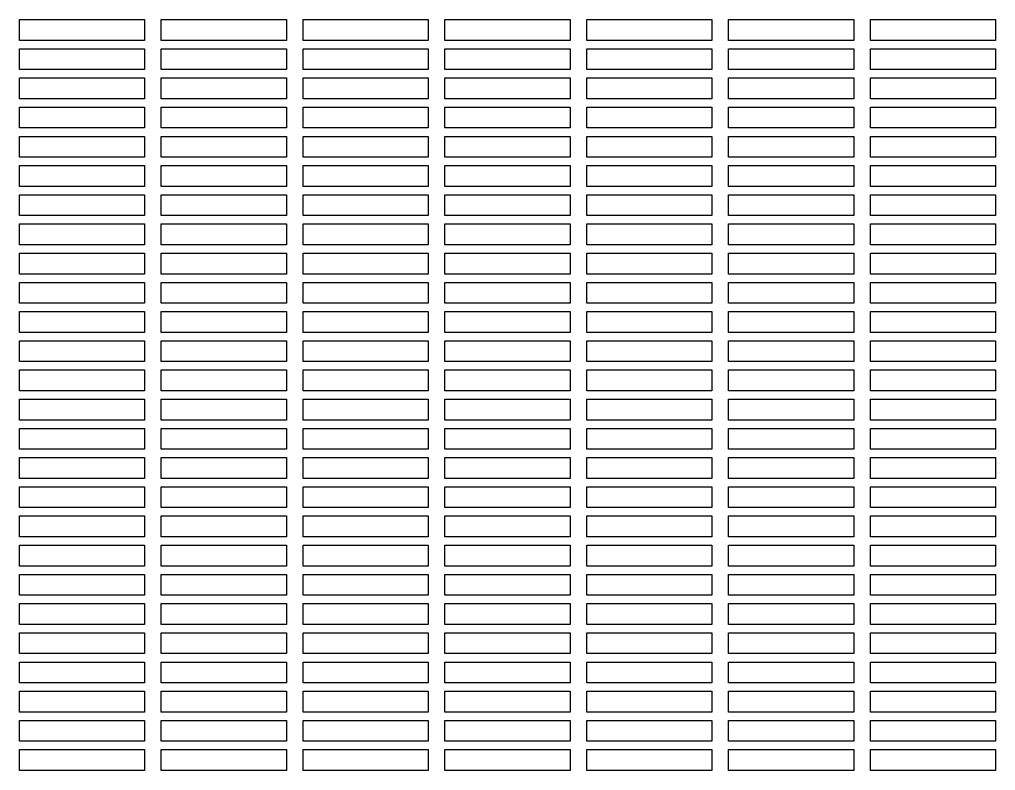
# Model space of a CAD drawing. Header units: millimetres. Extents: x 0 to 100, y -12 to 202.
# Drawn here: x 49.82 to 73.22, y 111.05 to 129.05 of the extents above; entities that cross this region are included whole.
import ezdxf

# ---------------------------------------------------------------- set-up
doc = ezdxf.new("R2010")
doc.units = ezdxf.units.MM
doc.layers.add('4212-62023_1-GJW_0', color=7, linetype='Continuous')

msp = doc.modelspace()

# ---------------------------------------------------------------- linework, layer by layer
at = {"layer": '4212-62023_1-GJW_0', "color": 7, "linetype": 'Continuous'}
for p, q in [((49.82, 128.55), (49.82, 129.05)), ((49.82, 129.05), (52.82, 129.05)), ((52.82, 129.05), (52.82, 128.55)), ((53.22, 128.55), (53.22, 129.05)), ((53.22, 129.05), (56.22, 129.05)), ((56.22, 129.05), (56.22, 128.55)), ((56.62, 128.55), (56.62, 129.05)), ((56.62, 129.05), (59.62, 129.05)), ((59.62, 129.05), (59.62, 128.55)), ((60.02, 128.55), (60.02, 129.05)), ((60.02, 129.05), (63.02, 129.05)), ((63.02, 129.05), (63.02, 128.55)), ((63.42, 128.55), (63.42, 129.05)), ((63.42, 129.05), (66.42, 129.05)), ((66.42, 129.05), (66.42, 128.55)), ((66.82, 128.55), (66.82, 129.05)), ((66.82, 129.05), (69.82, 129.05)), ((69.82, 129.05), (69.82, 128.55)), ((70.22, 128.55), (70.22, 129.05)), ((70.22, 129.05), (73.22, 129.05)), ((73.22, 129.05), (73.22, 128.55)), ((52.82, 128.55), (49.82, 128.55)), ((56.22, 128.55), (53.22, 128.55)), ((59.62, 128.55), (56.62, 128.55)), ((63.02, 128.55), (60.02, 128.55)), ((66.42, 128.55), (63.42, 128.55)), ((69.82, 128.55), (66.82, 128.55)), ((73.22, 128.55), (70.22, 128.55)), ((49.82, 127.85), (49.82, 128.35)), ((49.82, 128.35), (52.82, 128.35)), ((52.82, 128.35), (52.82, 127.85)), ((53.22, 127.85), (53.22, 128.35)), ((53.22, 128.35), (56.22, 128.35)), ((56.22, 128.35), (56.22, 127.85)), ((56.62, 127.85), (56.62, 128.35)), ((56.62, 128.35), (59.62, 128.35)), ((59.62, 128.35), (59.62, 127.85)), ((60.02, 127.85), (60.02, 128.35)), ((60.02, 128.35), (63.02, 128.35)), ((63.02, 128.35), (63.02, 127.85)), ((63.42, 127.85), (63.42, 128.35)), ((63.42, 128.35), (66.42, 128.35)), ((66.42, 128.35), (66.42, 127.85)), ((66.82, 127.85), (66.82, 128.35)), ((66.82, 128.35), (69.82, 128.35)), ((69.82, 128.35), (69.82, 127.85)), ((70.22, 127.85), (70.22, 128.35)), ((70.22, 128.35), (73.22, 128.35)), ((73.22, 128.35), (73.22, 127.85)), ((52.82, 127.85), (49.82, 127.85)), ((56.22, 127.85), (53.22, 127.85)), ((59.62, 127.85), (56.62, 127.85)), ((63.02, 127.85), (60.02, 127.85)), ((66.42, 127.85), (63.42, 127.85)), ((69.82, 127.85), (66.82, 127.85)), ((73.22, 127.85), (70.22, 127.85)), ((49.82, 127.15), (49.82, 127.65)), ((49.82, 127.65), (52.82, 127.65)), ((52.82, 127.65), (52.82, 127.15)), ((53.22, 127.15), (53.22, 127.65)), ((53.22, 127.65), (56.22, 127.65)), ((56.22, 127.65), (56.22, 127.15)), ((56.62, 127.15), (56.62, 127.65)), ((56.62, 127.65), (59.62, 127.65)), ((59.62, 127.65), (59.62, 127.15)), ((60.02, 127.15), (60.02, 127.65)), ((60.02, 127.65), (63.02, 127.65)), ((63.02, 127.65), (63.02, 127.15)), ((63.42, 127.15), (63.42, 127.65)), ((63.42, 127.65), (66.42, 127.65)), ((66.42, 127.65), (66.42, 127.15)), ((66.82, 127.15), (66.82, 127.65)), ((66.82, 127.65), (69.82, 127.65)), ((69.82, 127.65), (69.82, 127.15)), ((70.22, 127.15), (70.22, 127.65)), ((70.22, 127.65), (73.22, 127.65)), ((73.22, 127.65), (73.22, 127.15)), ((52.82, 127.15), (49.82, 127.15)), ((56.22, 127.15), (53.22, 127.15)), ((59.62, 127.15), (56.62, 127.15)), ((63.02, 127.15), (60.02, 127.15)), ((66.42, 127.15), (63.42, 127.15)), ((69.82, 127.15), (66.82, 127.15)), ((73.22, 127.15), (70.22, 127.15)), ((49.82, 126.45), (49.82, 126.95)), ((49.82, 126.95), (52.82, 126.95)), ((52.82, 126.95), (52.82, 126.45)), ((53.22, 126.45), (53.22, 126.95)), ((53.22, 126.95), (56.22, 126.95)), ((56.22, 126.95), (56.22, 126.45)), ((56.62, 126.45), (56.62, 126.95)), ((56.62, 126.95), (59.62, 126.95)), ((59.62, 126.95), (59.62, 126.45)), ((60.02, 126.45), (60.02, 126.95)), ((60.02, 126.95), (63.02, 126.95)), ((63.02, 126.95), (63.02, 126.45)), ((63.42, 126.45), (63.42, 126.95)), ((63.42, 126.95), (66.42, 126.95)), ((66.42, 126.95), (66.42, 126.45)), ((66.82, 126.45), (66.82, 126.95)), ((66.82, 126.95), (69.82, 126.95)), ((69.82, 126.95), (69.82, 126.45)), ((70.22, 126.45), (70.22, 126.95)), ((70.22, 126.95), (73.22, 126.95)), ((73.22, 126.95), (73.22, 126.45)), ((52.82, 126.45), (49.82, 126.45)), ((56.22, 126.45), (53.22, 126.45)), ((59.62, 126.45), (56.62, 126.45)), ((63.02, 126.45), (60.02, 126.45)), ((66.42, 126.45), (63.42, 126.45)), ((69.82, 126.45), (66.82, 126.45)), ((73.22, 126.45), (70.22, 126.45)), ((49.82, 125.75), (49.82, 126.25)), ((49.82, 126.25), (52.82, 126.25)), ((52.82, 126.25), (52.82, 125.75)), ((53.22, 125.75), (53.22, 126.25)), ((53.22, 126.25), (56.22, 126.25)), ((56.22, 126.25), (56.22, 125.75)), ((56.62, 125.75), (56.62, 126.25)), ((56.62, 126.25), (59.62, 126.25)), ((59.62, 126.25), (59.62, 125.75)), ((60.02, 125.75), (60.02, 126.25)), ((60.02, 126.25), (63.02, 126.25)), ((63.02, 126.25), (63.02, 125.75)), ((63.42, 125.75), (63.42, 126.25)), ((63.42, 126.25), (66.42, 126.25)), ((66.42, 126.25), (66.42, 125.75)), ((66.82, 125.75), (66.82, 126.25)), ((66.82, 126.25), (69.82, 126.25)), ((69.82, 126.25), (69.82, 125.75)), ((70.22, 125.75), (70.22, 126.25)), ((70.22, 126.25), (73.22, 126.25)), ((73.22, 126.25), (73.22, 125.75)), ((52.82, 125.75), (49.82, 125.75)), ((56.22, 125.75), (53.22, 125.75)), ((59.62, 125.75), (56.62, 125.75)), ((63.02, 125.75), (60.02, 125.75)), ((66.42, 125.75), (63.42, 125.75)), ((69.82, 125.75), (66.82, 125.75)), ((73.22, 125.75), (70.22, 125.75)), ((49.82, 125.05), (49.82, 125.55)), ((49.82, 125.55), (52.82, 125.55)), ((52.82, 125.55), (52.82, 125.05)), ((53.22, 125.05), (53.22, 125.55)), ((53.22, 125.55), (56.22, 125.55)), ((56.22, 125.55), (56.22, 125.05)), ((56.62, 125.05), (56.62, 125.55)), ((56.62, 125.55), (59.62, 125.55)), ((59.62, 125.55), (59.62, 125.05)), ((60.02, 125.05), (60.02, 125.55)), ((60.02, 125.55), (63.02, 125.55)), ((63.02, 125.55), (63.02, 125.05)), ((63.42, 125.05), (63.42, 125.55)), ((63.42, 125.55), (66.42, 125.55)), ((66.42, 125.55), (66.42, 125.05)), ((66.82, 125.05), (66.82, 125.55)), ((66.82, 125.55), (69.82, 125.55)), ((69.82, 125.55), (69.82, 125.05)), ((70.22, 125.05), (70.22, 125.55)), ((70.22, 125.55), (73.22, 125.55)), ((73.22, 125.55), (73.22, 125.05)), ((52.82, 125.05), (49.82, 125.05)), ((56.22, 125.05), (53.22, 125.05)), ((59.62, 125.05), (56.62, 125.05)), ((63.02, 125.05), (60.02, 125.05)), ((66.42, 125.05), (63.42, 125.05)), ((69.82, 125.05), (66.82, 125.05)), ((73.22, 125.05), (70.22, 125.05)), ((49.82, 124.35), (49.82, 124.85)), ((49.82, 124.85), (52.82, 124.85)), ((52.82, 124.85), (52.82, 124.35)), ((53.22, 124.35), (53.22, 124.85)), ((53.22, 124.85), (56.22, 124.85)), ((56.22, 124.85), (56.22, 124.35)), ((56.62, 124.35), (56.62, 124.85)), ((56.62, 124.85), (59.62, 124.85)), ((59.62, 124.85), (59.62, 124.35)), ((60.02, 124.35), (60.02, 124.85)), ((60.02, 124.85), (63.02, 124.85)), ((63.02, 124.85), (63.02, 124.35)), ((63.42, 124.35), (63.42, 124.85)), ((63.42, 124.85), (66.42, 124.85)), ((66.42, 124.85), (66.42, 124.35)), ((66.82, 124.35), (66.82, 124.85)), ((66.82, 124.85), (69.82, 124.85)), ((69.82, 124.85), (69.82, 124.35)), ((70.22, 124.35), (70.22, 124.85)), ((70.22, 124.85), (73.22, 124.85)), ((73.22, 124.85), (73.22, 124.35)), ((52.82, 124.35), (49.82, 124.35)), ((56.22, 124.35), (53.22, 124.35)), ((59.62, 124.35), (56.62, 124.35)), ((63.02, 124.35), (60.02, 124.35)), ((66.42, 124.35), (63.42, 124.35)), ((69.82, 124.35), (66.82, 124.35)), ((73.22, 124.35), (70.22, 124.35)), ((49.82, 123.65), (49.82, 124.15)), ((49.82, 124.15), (52.82, 124.15)), ((52.82, 124.15), (52.82, 123.65)), ((53.22, 123.65), (53.22, 124.15)), ((53.22, 124.15), (56.22, 124.15)), ((56.22, 124.15), (56.22, 123.65)), ((56.62, 123.65), (56.62, 124.15)), ((56.62, 124.15), (59.62, 124.15)), ((59.62, 124.15), (59.62, 123.65)), ((60.02, 123.65), (60.02, 124.15)), ((60.02, 124.15), (63.02, 124.15)), ((63.02, 124.15), (63.02, 123.65)), ((63.42, 123.65), (63.42, 124.15)), ((63.42, 124.15), (66.42, 124.15)), ((66.42, 124.15), (66.42, 123.65)), ((66.82, 123.65), (66.82, 124.15)), ((66.82, 124.15), (69.82, 124.15)), ((69.82, 124.15), (69.82, 123.65)), ((70.22, 123.65), (70.22, 124.15)), ((70.22, 124.15), (73.22, 124.15)), ((73.22, 124.15), (73.22, 123.65)), ((52.82, 123.65), (49.82, 123.65)), ((56.22, 123.65), (53.22, 123.65)), ((59.62, 123.65), (56.62, 123.65)), ((63.02, 123.65), (60.02, 123.65)), ((66.42, 123.65), (63.42, 123.65)), ((69.82, 123.65), (66.82, 123.65)), ((73.22, 123.65), (70.22, 123.65)), ((49.82, 122.95), (49.82, 123.45)), ((49.82, 123.45), (52.82, 123.45)), ((52.82, 123.45), (52.82, 122.95)), ((53.22, 122.95), (53.22, 123.45)), ((53.22, 123.45), (56.22, 123.45)), ((56.22, 123.45), (56.22, 122.95)), ((56.62, 122.95), (56.62, 123.45)), ((56.62, 123.45), (59.62, 123.45)), ((59.62, 123.45), (59.62, 122.95)), ((60.02, 122.95), (60.02, 123.45)), ((60.02, 123.45), (63.02, 123.45)), ((63.02, 123.45), (63.02, 122.95)), ((63.42, 122.95), (63.42, 123.45)), ((63.42, 123.45), (66.42, 123.45)), ((66.42, 123.45), (66.42, 122.95)), ((66.82, 122.95), (66.82, 123.45)), ((66.82, 123.45), (69.82, 123.45)), ((69.82, 123.45), (69.82, 122.95)), ((70.22, 122.95), (70.22, 123.45)), ((70.22, 123.45), (73.22, 123.45)), ((73.22, 123.45), (73.22, 122.95)), ((52.82, 122.95), (49.82, 122.95)), ((56.22, 122.95), (53.22, 122.95)), ((59.62, 122.95), (56.62, 122.95)), ((63.02, 122.95), (60.02, 122.95)), ((66.42, 122.95), (63.42, 122.95)), ((69.82, 122.95), (66.82, 122.95)), ((73.22, 122.95), (70.22, 122.95)), ((49.82, 122.25), (49.82, 122.75)), ((49.82, 122.75), (52.82, 122.75)), ((52.82, 122.75), (52.82, 122.25)), ((53.22, 122.25), (53.22, 122.75)), ((53.22, 122.75), (56.22, 122.75)), ((56.22, 122.75), (56.22, 122.25)), ((56.62, 122.25), (56.62, 122.75)), ((56.62, 122.75), (59.62, 122.75)), ((59.62, 122.75), (59.62, 122.25)), ((60.02, 122.25), (60.02, 122.75)), ((60.02, 122.75), (63.02, 122.75)), ((63.02, 122.75), (63.02, 122.25)), ((63.42, 122.25), (63.42, 122.75)), ((63.42, 122.75), (66.42, 122.75)), ((66.42, 122.75), (66.42, 122.25)), ((66.82, 122.25), (66.82, 122.75)), ((66.82, 122.75), (69.82, 122.75)), ((69.82, 122.75), (69.82, 122.25)), ((70.22, 122.25), (70.22, 122.75)), ((70.22, 122.75), (73.22, 122.75)), ((73.22, 122.75), (73.22, 122.25)), ((52.82, 122.25), (49.82, 122.25)), ((56.22, 122.25), (53.22, 122.25)), ((59.62, 122.25), (56.62, 122.25)), ((63.02, 122.25), (60.02, 122.25)), ((66.42, 122.25), (63.42, 122.25)), ((69.82, 122.25), (66.82, 122.25)), ((73.22, 122.25), (70.22, 122.25)), ((49.82, 121.55), (49.82, 122.05)), ((49.82, 122.05), (52.82, 122.05)), ((52.82, 122.05), (52.82, 121.55)), ((53.22, 121.55), (53.22, 122.05)), ((53.22, 122.05), (56.22, 122.05)), ((56.22, 122.05), (56.22, 121.55)), ((56.62, 121.55), (56.62, 122.05)), ((56.62, 122.05), (59.62, 122.05)), ((59.62, 122.05), (59.62, 121.55)), ((60.02, 121.55), (60.02, 122.05)), ((60.02, 122.05), (63.02, 122.05)), ((63.02, 122.05), (63.02, 121.55)), ((63.42, 121.55), (63.42, 122.05)), ((63.42, 122.05), (66.42, 122.05)), ((66.42, 122.05), (66.42, 121.55)), ((66.82, 121.55), (66.82, 122.05)), ((66.82, 122.05), (69.82, 122.05)), ((69.82, 122.05), (69.82, 121.55)), ((70.22, 121.55), (70.22, 122.05)), ((70.22, 122.05), (73.22, 122.05)), ((73.22, 122.05), (73.22, 121.55)), ((52.82, 121.55), (49.82, 121.55)), ((56.22, 121.55), (53.22, 121.55)), ((59.62, 121.55), (56.62, 121.55)), ((63.02, 121.55), (60.02, 121.55)), ((66.42, 121.55), (63.42, 121.55)), ((69.82, 121.55), (66.82, 121.55)), ((73.22, 121.55), (70.22, 121.55)), ((49.82, 120.85), (49.82, 121.35)), ((49.82, 121.35), (52.82, 121.35)), ((52.82, 121.35), (52.82, 120.85)), ((53.22, 120.85), (53.22, 121.35)), ((53.22, 121.35), (56.22, 121.35)), ((56.22, 121.35), (56.22, 120.85)), ((56.62, 120.85), (56.62, 121.35)), ((56.62, 121.35), (59.62, 121.35)), ((59.62, 121.35), (59.62, 120.85)), ((60.02, 120.85), (60.02, 121.35)), ((60.02, 121.35), (63.02, 121.35)), ((63.02, 121.35), (63.02, 120.85)), ((63.42, 120.85), (63.42, 121.35)), ((63.42, 121.35), (66.42, 121.35)), ((66.42, 121.35), (66.42, 120.85)), ((66.82, 120.85), (66.82, 121.35)), ((66.82, 121.35), (69.82, 121.35)), ((69.82, 121.35), (69.82, 120.85)), ((70.22, 120.85), (70.22, 121.35)), ((70.22, 121.35), (73.22, 121.35)), ((73.22, 121.35), (73.22, 120.85)), ((52.82, 120.85), (49.82, 120.85)), ((56.22, 120.85), (53.22, 120.85)), ((59.62, 120.85), (56.62, 120.85)), ((63.02, 120.85), (60.02, 120.85)), ((66.42, 120.85), (63.42, 120.85)), ((69.82, 120.85), (66.82, 120.85)), ((73.22, 120.85), (70.22, 120.85)), ((49.82, 120.15), (49.82, 120.65)), ((49.82, 120.65), (52.82, 120.65)), ((52.82, 120.65), (52.82, 120.15)), ((53.22, 120.15), (53.22, 120.65)), ((53.22, 120.65), (56.22, 120.65)), ((56.22, 120.65), (56.22, 120.15)), ((56.62, 120.15), (56.62, 120.65)), ((56.62, 120.65), (59.62, 120.65)), ((59.62, 120.65), (59.62, 120.15)), ((60.02, 120.15), (60.02, 120.65)), ((60.02, 120.65), (63.02, 120.65)), ((63.02, 120.65), (63.02, 120.15)), ((63.42, 120.15), (63.42, 120.65)), ((63.42, 120.65), (66.42, 120.65)), ((66.42, 120.65), (66.42, 120.15)), ((66.82, 120.15), (66.82, 120.65)), ((66.82, 120.65), (69.82, 120.65)), ((69.82, 120.65), (69.82, 120.15)), ((70.22, 120.15), (70.22, 120.65)), ((70.22, 120.65), (73.22, 120.65)), ((73.22, 120.65), (73.22, 120.15)), ((52.82, 120.15), (49.82, 120.15)), ((56.22, 120.15), (53.22, 120.15)), ((59.62, 120.15), (56.62, 120.15)), ((63.02, 120.15), (60.02, 120.15)), ((66.42, 120.15), (63.42, 120.15)), ((69.82, 120.15), (66.82, 120.15)), ((73.22, 120.15), (70.22, 120.15)), ((49.82, 119.45), (49.82, 119.95)), ((49.82, 119.95), (52.82, 119.95)), ((52.82, 119.95), (52.82, 119.45)), ((53.22, 119.45), (53.22, 119.95)), ((53.22, 119.95), (56.22, 119.95)), ((56.22, 119.95), (56.22, 119.45)), ((56.62, 119.45), (56.62, 119.95)), ((56.62, 119.95), (59.62, 119.95)), ((59.62, 119.95), (59.62, 119.45)), ((60.02, 119.45), (60.02, 119.95)), ((60.02, 119.95), (63.02, 119.95)), ((63.02, 119.95), (63.02, 119.45)), ((63.42, 119.45), (63.42, 119.95)), ((63.42, 119.95), (66.42, 119.95)), ((66.42, 119.95), (66.42, 119.45)), ((66.82, 119.45), (66.82, 119.95)), ((66.82, 119.95), (69.82, 119.95)), ((69.82, 119.95), (69.82, 119.45)), ((70.22, 119.45), (70.22, 119.95)), ((70.22, 119.95), (73.22, 119.95)), ((73.22, 119.95), (73.22, 119.45)), ((52.82, 119.45), (49.82, 119.45)), ((56.22, 119.45), (53.22, 119.45)), ((59.62, 119.45), (56.62, 119.45)), ((63.02, 119.45), (60.02, 119.45)), ((66.42, 119.45), (63.42, 119.45)), ((69.82, 119.45), (66.82, 119.45)), ((73.22, 119.45), (70.22, 119.45)), ((49.82, 118.75), (49.82, 119.25)), ((49.82, 119.25), (52.82, 119.25)), ((52.82, 119.25), (52.82, 118.75)), ((53.22, 118.75), (53.22, 119.25)), ((53.22, 119.25), (56.22, 119.25)), ((56.22, 119.25), (56.22, 118.75)), ((56.62, 118.75), (56.62, 119.25)), ((56.62, 119.25), (59.62, 119.25)), ((59.62, 119.25), (59.62, 118.75)), ((60.02, 118.75), (60.02, 119.25)), ((60.02, 119.25), (63.02, 119.25)), ((63.02, 119.25), (63.02, 118.75)), ((63.42, 118.75), (63.42, 119.25)), ((63.42, 119.25), (66.42, 119.25)), ((66.42, 119.25), (66.42, 118.75)), ((66.82, 118.75), (66.82, 119.25)), ((66.82, 119.25), (69.82, 119.25)), ((69.82, 119.25), (69.82, 118.75)), ((70.22, 118.75), (70.22, 119.25)), ((70.22, 119.25), (73.22, 119.25)), ((73.22, 119.25), (73.22, 118.75)), ((52.82, 118.75), (49.82, 118.75)), ((56.22, 118.75), (53.22, 118.75)), ((59.62, 118.75), (56.62, 118.75)), ((63.02, 118.75), (60.02, 118.75)), ((66.42, 118.75), (63.42, 118.75)), ((69.82, 118.75), (66.82, 118.75)), ((73.22, 118.75), (70.22, 118.75)), ((49.82, 118.05), (49.82, 118.55)), ((49.82, 118.55), (52.82, 118.55)), ((52.82, 118.55), (52.82, 118.05)), ((53.22, 118.05), (53.22, 118.55)), ((53.22, 118.55), (56.22, 118.55)), ((56.22, 118.55), (56.22, 118.05)), ((56.62, 118.05), (56.62, 118.55)), ((56.62, 118.55), (59.62, 118.55)), ((59.62, 118.55), (59.62, 118.05)), ((60.02, 118.05), (60.02, 118.55)), ((60.02, 118.55), (63.02, 118.55)), ((63.02, 118.55), (63.02, 118.05)), ((63.42, 118.05), (63.42, 118.55)), ((63.42, 118.55), (66.42, 118.55)), ((66.42, 118.55), (66.42, 118.05)), ((66.82, 118.05), (66.82, 118.55)), ((66.82, 118.55), (69.82, 118.55)), ((69.82, 118.55), (69.82, 118.05)), ((70.22, 118.05), (70.22, 118.55)), ((70.22, 118.55), (73.22, 118.55)), ((73.22, 118.55), (73.22, 118.05)), ((52.82, 118.05), (49.82, 118.05)), ((56.22, 118.05), (53.22, 118.05)), ((59.62, 118.05), (56.62, 118.05)), ((63.02, 118.05), (60.02, 118.05)), ((66.42, 118.05), (63.42, 118.05)), ((69.82, 118.05), (66.82, 118.05)), ((73.22, 118.05), (70.22, 118.05)), ((49.82, 117.35), (49.82, 117.85)), ((49.82, 117.85), (52.82, 117.85)), ((52.82, 117.85), (52.82, 117.35)), ((53.22, 117.35), (53.22, 117.85)), ((53.22, 117.85), (56.22, 117.85)), ((56.22, 117.85), (56.22, 117.35)), ((56.62, 117.35), (56.62, 117.85)), ((56.62, 117.85), (59.62, 117.85)), ((59.62, 117.85), (59.62, 117.35)), ((60.02, 117.35), (60.02, 117.85)), ((60.02, 117.85), (63.02, 117.85)), ((63.02, 117.85), (63.02, 117.35)), ((63.42, 117.35), (63.42, 117.85)), ((63.42, 117.85), (66.42, 117.85)), ((66.42, 117.85), (66.42, 117.35)), ((66.82, 117.35), (66.82, 117.85)), ((66.82, 117.85), (69.82, 117.85)), ((69.82, 117.85), (69.82, 117.35)), ((70.22, 117.35), (70.22, 117.85)), ((70.22, 117.85), (73.22, 117.85)), ((73.22, 117.85), (73.22, 117.35)), ((52.82, 117.35), (49.82, 117.35)), ((56.22, 117.35), (53.22, 117.35)), ((59.62, 117.35), (56.62, 117.35)), ((63.02, 117.35), (60.02, 117.35)), ((66.42, 117.35), (63.42, 117.35)), ((69.82, 117.35), (66.82, 117.35)), ((73.22, 117.35), (70.22, 117.35)), ((49.82, 116.65), (49.82, 117.15)), ((49.82, 117.15), (52.82, 117.15)), ((52.82, 117.15), (52.82, 116.65)), ((53.22, 116.65), (53.22, 117.15)), ((53.22, 117.15), (56.22, 117.15)), ((56.22, 117.15), (56.22, 116.65)), ((56.62, 116.65), (56.62, 117.15)), ((56.62, 117.15), (59.62, 117.15)), ((59.62, 117.15), (59.62, 116.65)), ((60.02, 116.65), (60.02, 117.15)), ((60.02, 117.15), (63.02, 117.15)), ((63.02, 117.15), (63.02, 116.65)), ((63.42, 116.65), (63.42, 117.15)), ((63.42, 117.15), (66.42, 117.15)), ((66.42, 117.15), (66.42, 116.65)), ((66.82, 116.65), (66.82, 117.15)), ((66.82, 117.15), (69.82, 117.15)), ((69.82, 117.15), (69.82, 116.65)), ((70.22, 116.65), (70.22, 117.15)), ((70.22, 117.15), (73.22, 117.15)), ((73.22, 117.15), (73.22, 116.65)), ((52.82, 116.65), (49.82, 116.65)), ((56.22, 116.65), (53.22, 116.65)), ((59.62, 116.65), (56.62, 116.65)), ((63.02, 116.65), (60.02, 116.65)), ((66.42, 116.65), (63.42, 116.65)), ((69.82, 116.65), (66.82, 116.65)), ((73.22, 116.65), (70.22, 116.65)), ((49.82, 115.95), (49.82, 116.45)), ((49.82, 116.45), (52.82, 116.45)), ((52.82, 116.45), (52.82, 115.95)), ((53.22, 115.95), (53.22, 116.45)), ((53.22, 116.45), (56.22, 116.45)), ((56.22, 116.45), (56.22, 115.95)), ((56.62, 115.95), (56.62, 116.45)), ((56.62, 116.45), (59.62, 116.45)), ((59.62, 116.45), (59.62, 115.95)), ((60.02, 115.95), (60.02, 116.45)), ((60.02, 116.45), (63.02, 116.45)), ((63.02, 116.45), (63.02, 115.95)), ((63.42, 115.95), (63.42, 116.45)), ((63.42, 116.45), (66.42, 116.45)), ((66.42, 116.45), (66.42, 115.95)), ((66.82, 115.95), (66.82, 116.45)), ((66.82, 116.45), (69.82, 116.45)), ((69.82, 116.45), (69.82, 115.95)), ((70.22, 115.95), (70.22, 116.45)), ((70.22, 116.45), (73.22, 116.45)), ((73.22, 116.45), (73.22, 115.95)), ((52.82, 115.95), (49.82, 115.95)), ((56.22, 115.95), (53.22, 115.95)), ((59.62, 115.95), (56.62, 115.95)), ((63.02, 115.95), (60.02, 115.95)), ((66.42, 115.95), (63.42, 115.95)), ((69.82, 115.95), (66.82, 115.95)), ((73.22, 115.95), (70.22, 115.95)), ((49.82, 115.25), (49.82, 115.75)), ((49.82, 115.75), (52.82, 115.75)), ((52.82, 115.75), (52.82, 115.25)), ((53.22, 115.25), (53.22, 115.75)), ((53.22, 115.75), (56.22, 115.75)), ((56.22, 115.75), (56.22, 115.25)), ((56.62, 115.25), (56.62, 115.75)), ((56.62, 115.75), (59.62, 115.75)), ((59.62, 115.75), (59.62, 115.25)), ((60.02, 115.25), (60.02, 115.75)), ((60.02, 115.75), (63.02, 115.75)), ((63.02, 115.75), (63.02, 115.25)), ((63.42, 115.25), (63.42, 115.75)), ((63.42, 115.75), (66.42, 115.75)), ((66.42, 115.75), (66.42, 115.25)), ((66.82, 115.25), (66.82, 115.75)), ((66.82, 115.75), (69.82, 115.75)), ((69.82, 115.75), (69.82, 115.25)), ((70.22, 115.25), (70.22, 115.75)), ((70.22, 115.75), (73.22, 115.75)), ((73.22, 115.75), (73.22, 115.25)), ((52.82, 115.25), (49.82, 115.25)), ((56.22, 115.25), (53.22, 115.25)), ((59.62, 115.25), (56.62, 115.25)), ((63.02, 115.25), (60.02, 115.25)), ((66.42, 115.25), (63.42, 115.25)), ((69.82, 115.25), (66.82, 115.25)), ((73.22, 115.25), (70.22, 115.25)), ((49.82, 114.55), (49.82, 115.05)), ((49.82, 115.05), (52.82, 115.05)), ((52.82, 115.05), (52.82, 114.55)), ((53.22, 114.55), (53.22, 115.05)), ((53.22, 115.05), (56.22, 115.05)), ((56.22, 115.05), (56.22, 114.55)), ((56.62, 114.55), (56.62, 115.05)), ((56.62, 115.05), (59.62, 115.05)), ((59.62, 115.05), (59.62, 114.55)), ((60.02, 114.55), (60.02, 115.05)), ((60.02, 115.05), (63.02, 115.05)), ((63.02, 115.05), (63.02, 114.55)), ((63.42, 114.55), (63.42, 115.05)), ((63.42, 115.05), (66.42, 115.05)), ((66.42, 115.05), (66.42, 114.55)), ((66.82, 114.55), (66.82, 115.05)), ((66.82, 115.05), (69.82, 115.05)), ((69.82, 115.05), (69.82, 114.55)), ((70.22, 114.55), (70.22, 115.05)), ((70.22, 115.05), (73.22, 115.05)), ((73.22, 115.05), (73.22, 114.55)), ((52.82, 114.55), (49.82, 114.55)), ((56.22, 114.55), (53.22, 114.55)), ((59.62, 114.55), (56.62, 114.55)), ((63.02, 114.55), (60.02, 114.55)), ((66.42, 114.55), (63.42, 114.55)), ((69.82, 114.55), (66.82, 114.55)), ((73.22, 114.55), (70.22, 114.55)), ((49.82, 113.85), (49.82, 114.35)), ((49.82, 114.35), (52.82, 114.35)), ((52.82, 114.35), (52.82, 113.85)), ((53.22, 113.85), (53.22, 114.35)), ((53.22, 114.35), (56.22, 114.35)), ((56.22, 114.35), (56.22, 113.85)), ((56.62, 113.85), (56.62, 114.35)), ((56.62, 114.35), (59.62, 114.35)), ((59.62, 114.35), (59.62, 113.85)), ((60.02, 113.85), (60.02, 114.35)), ((60.02, 114.35), (63.02, 114.35)), ((63.02, 114.35), (63.02, 113.85)), ((63.42, 113.85), (63.42, 114.35)), ((63.42, 114.35), (66.42, 114.35)), ((66.42, 114.35), (66.42, 113.85)), ((66.82, 113.85), (66.82, 114.35)), ((66.82, 114.35), (69.82, 114.35)), ((69.82, 114.35), (69.82, 113.85)), ((70.22, 113.85), (70.22, 114.35)), ((70.22, 114.35), (73.22, 114.35)), ((73.22, 114.35), (73.22, 113.85)), ((52.82, 113.85), (49.82, 113.85)), ((56.22, 113.85), (53.22, 113.85)), ((59.62, 113.85), (56.62, 113.85)), ((63.02, 113.85), (60.02, 113.85)), ((66.42, 113.85), (63.42, 113.85)), ((69.82, 113.85), (66.82, 113.85)), ((73.22, 113.85), (70.22, 113.85)), ((49.82, 113.15), (49.82, 113.65)), ((49.82, 113.65), (52.82, 113.65)), ((52.82, 113.65), (52.82, 113.15)), ((53.22, 113.15), (53.22, 113.65)), ((53.22, 113.65), (56.22, 113.65)), ((56.22, 113.65), (56.22, 113.15)), ((56.62, 113.15), (56.62, 113.65)), ((56.62, 113.65), (59.62, 113.65)), ((59.62, 113.65), (59.62, 113.15)), ((60.02, 113.15), (60.02, 113.65)), ((60.02, 113.65), (63.02, 113.65)), ((63.02, 113.65), (63.02, 113.15)), ((63.42, 113.15), (63.42, 113.65)), ((63.42, 113.65), (66.42, 113.65)), ((66.42, 113.65), (66.42, 113.15)), ((66.82, 113.15), (66.82, 113.65)), ((66.82, 113.65), (69.82, 113.65)), ((69.82, 113.65), (69.82, 113.15)), ((70.22, 113.15), (70.22, 113.65)), ((70.22, 113.65), (73.22, 113.65)), ((73.22, 113.65), (73.22, 113.15)), ((52.82, 113.15), (49.82, 113.15)), ((56.22, 113.15), (53.22, 113.15)), ((59.62, 113.15), (56.62, 113.15)), ((63.02, 113.15), (60.02, 113.15)), ((66.42, 113.15), (63.42, 113.15)), ((69.82, 113.15), (66.82, 113.15)), ((73.22, 113.15), (70.22, 113.15)), ((49.82, 112.45), (49.82, 112.95)), ((49.82, 112.95), (52.82, 112.95)), ((52.82, 112.95), (52.82, 112.45)), ((53.22, 112.45), (53.22, 112.95)), ((53.22, 112.95), (56.22, 112.95)), ((56.22, 112.95), (56.22, 112.45)), ((56.62, 112.45), (56.62, 112.95)), ((56.62, 112.95), (59.62, 112.95)), ((59.62, 112.95), (59.62, 112.45)), ((60.02, 112.45), (60.02, 112.95)), ((60.02, 112.95), (63.02, 112.95)), ((63.02, 112.95), (63.02, 112.45)), ((63.42, 112.45), (63.42, 112.95)), ((63.42, 112.95), (66.42, 112.95)), ((66.42, 112.95), (66.42, 112.45)), ((66.82, 112.45), (66.82, 112.95)), ((66.82, 112.95), (69.82, 112.95)), ((69.82, 112.95), (69.82, 112.45)), ((70.22, 112.45), (70.22, 112.95)), ((70.22, 112.95), (73.22, 112.95)), ((73.22, 112.95), (73.22, 112.45)), ((52.82, 112.45), (49.82, 112.45)), ((56.22, 112.45), (53.22, 112.45)), ((59.62, 112.45), (56.62, 112.45)), ((63.02, 112.45), (60.02, 112.45)), ((66.42, 112.45), (63.42, 112.45)), ((69.82, 112.45), (66.82, 112.45)), ((73.22, 112.45), (70.22, 112.45)), ((49.82, 111.75), (49.82, 112.25)), ((49.82, 112.25), (52.82, 112.25)), ((52.82, 112.25), (52.82, 111.75)), ((53.22, 111.75), (53.22, 112.25)), ((53.22, 112.25), (56.22, 112.25)), ((56.22, 112.25), (56.22, 111.75)), ((56.62, 111.75), (56.62, 112.25)), ((56.62, 112.25), (59.62, 112.25)), ((59.62, 112.25), (59.62, 111.75)), ((60.02, 111.75), (60.02, 112.25)), ((60.02, 112.25), (63.02, 112.25)), ((63.02, 112.25), (63.02, 111.75)), ((63.42, 111.75), (63.42, 112.25)), ((63.42, 112.25), (66.42, 112.25)), ((66.42, 112.25), (66.42, 111.75)), ((66.82, 111.75), (66.82, 112.25)), ((66.82, 112.25), (69.82, 112.25)), ((69.82, 112.25), (69.82, 111.75)), ((70.22, 111.75), (70.22, 112.25)), ((70.22, 112.25), (73.22, 112.25)), ((73.22, 112.25), (73.22, 111.75)), ((52.82, 111.75), (49.82, 111.75)), ((56.22, 111.75), (53.22, 111.75)), ((59.62, 111.75), (56.62, 111.75)), ((63.02, 111.75), (60.02, 111.75)), ((66.42, 111.75), (63.42, 111.75)), ((69.82, 111.75), (66.82, 111.75)), ((73.22, 111.75), (70.22, 111.75)), ((49.82, 111.05), (49.82, 111.55)), ((49.82, 111.55), (52.82, 111.55)), ((52.82, 111.55), (52.82, 111.05)), ((53.22, 111.05), (53.22, 111.55)), ((53.22, 111.55), (56.22, 111.55)), ((56.22, 111.55), (56.22, 111.05)), ((56.62, 111.05), (56.62, 111.55)), ((56.62, 111.55), (59.62, 111.55)), ((59.62, 111.55), (59.62, 111.05)), ((60.02, 111.05), (60.02, 111.55)), ((60.02, 111.55), (63.02, 111.55)), ((63.02, 111.55), (63.02, 111.05)), ((63.42, 111.05), (63.42, 111.55)), ((63.42, 111.55), (66.42, 111.55)), ((66.42, 111.55), (66.42, 111.05)), ((66.82, 111.05), (66.82, 111.55)), ((66.82, 111.55), (69.82, 111.55)), ((69.82, 111.55), (69.82, 111.05)), ((70.22, 111.05), (70.22, 111.55)), ((70.22, 111.55), (73.22, 111.55)), ((73.22, 111.55), (73.22, 111.05)), ((52.82, 111.05), (49.82, 111.05)), ((56.22, 111.05), (53.22, 111.05)), ((59.62, 111.05), (56.62, 111.05)), ((63.02, 111.05), (60.02, 111.05)), ((66.42, 111.05), (63.42, 111.05)), ((69.82, 111.05), (66.82, 111.05)), ((73.22, 111.05), (70.22, 111.05))]:
    msp.add_line(p, q, dxfattribs=at)

doc.saveas('drawing.dxf')
